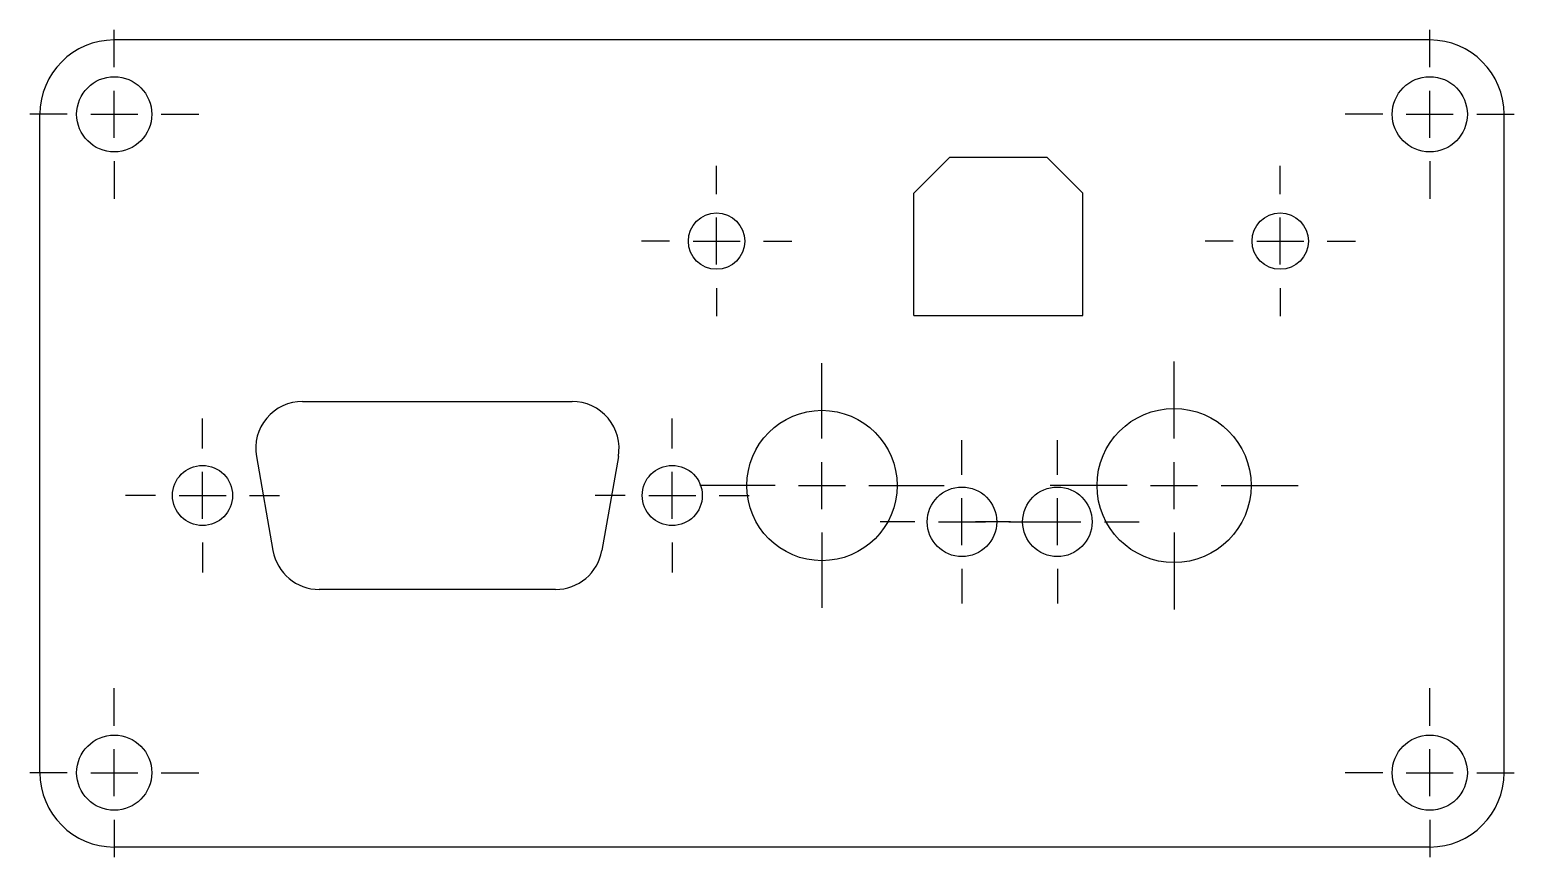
# Model space of a CAD drawing. Extents: x 177.4 to 256.5, y 101.6 to 145.7.
import ezdxf

# ---------------------------------------------------------------- set-up
doc = ezdxf.new("R2010")
doc.units = 0
doc.header["$LTSCALE"] = 12.7
doc.linetypes.add('CENTER', pattern=[0.787402, 0.492126, -0.098425, 0.098425, -0.098425])
doc.layers.add('CENTERMARKS', color=7, linetype='CONTINUOUS')
doc.layers.add('VISIBLE', color=7, linetype='CONTINUOUS')

msp = doc.modelspace()

# ---------------------------------------------------------------- linework, layer by layer
at = {"layer": 'CENTERMARKS', "linetype": 'CENTER'}
for p, q in [((181.932, 143.653), (181.932, 145.653)), ((251.952, 143.653), (251.952, 145.653)), ((179.432, 141.153), (177.432, 141.153)), ((184.432, 141.153), (186.432, 141.153)), ((249.452, 141.153), (247.452, 141.153)), ((254.452, 141.153), (256.452, 141.153)), ((181.932, 138.653), (181.932, 136.653)), ((213.992, 136.908), (213.992, 138.408)), ((243.992, 136.908), (243.992, 138.408)), ((251.952, 138.653), (251.952, 136.653)), ((211.492, 134.408), (209.992, 134.408)), ((216.492, 134.408), (217.992, 134.408)), ((241.492, 134.408), (239.992, 134.408)), ((246.492, 134.408), (247.992, 134.408)), ((213.992, 131.908), (213.992, 130.408)), ((243.992, 131.908), (243.992, 130.408)), ((219.602, 123.908), (219.602, 127.908)), ((238.342, 123.908), (238.342, 128.008)), ((186.632, 123.378), (186.632, 124.978)), ((211.632, 123.378), (211.632, 124.978)), ((227.052, 121.978), (227.052, 123.828)), ((232.132, 121.978), (232.132, 123.828)), ((217.102, 121.408), (213.102, 121.408)), ((222.102, 121.408), (226.102, 121.408)), ((235.842, 121.408), (231.742, 121.408)), ((240.842, 121.408), (244.942, 121.408)), ((184.132, 120.878), (182.532, 120.878)), ((189.132, 120.878), (190.732, 120.878)), ((209.132, 120.878), (207.532, 120.878)), ((214.132, 120.878), (215.732, 120.878)), ((224.552, 119.478), (222.702, 119.478)), ((229.632, 119.478), (227.782, 119.478)), ((229.552, 119.478), (231.402, 119.478)), ((234.632, 119.478), (236.482, 119.478)), ((219.602, 118.908), (219.602, 114.908)), ((238.342, 118.908), (238.342, 114.808)), ((186.632, 118.378), (186.632, 116.778)), ((211.632, 118.378), (211.632, 116.778)), ((227.052, 116.978), (227.052, 115.128)), ((232.132, 116.978), (232.132, 115.128)), ((181.932, 108.633), (181.932, 110.633)), ((251.952, 108.633), (251.952, 110.633)), ((179.432, 106.133), (177.432, 106.133)), ((184.432, 106.133), (186.432, 106.133)), ((249.452, 106.133), (247.452, 106.133)), ((254.452, 106.133), (256.452, 106.133)), ((181.932, 103.633), (181.932, 101.633)), ((251.952, 103.633), (251.952, 101.633))]:
    msp.add_line(p, q, dxfattribs=at)
at = {"layer": 'CENTERMARKS', "linetype": 'CONTINUOUS'}
for p, q in [((181.932, 139.903), (181.932, 142.403)), ((251.952, 139.903), (251.952, 142.403)), ((180.682, 141.153), (183.182, 141.153)), ((250.702, 141.153), (253.202, 141.153)), ((213.992, 133.158), (213.992, 135.658)), ((243.992, 133.158), (243.992, 135.658)), ((212.742, 134.408), (215.242, 134.408)), ((242.742, 134.408), (245.242, 134.408)), ((219.602, 120.158), (219.602, 122.658)), ((238.342, 120.158), (238.342, 122.658)), ((186.632, 119.628), (186.632, 122.128)), ((211.632, 119.628), (211.632, 122.128)), ((218.352, 121.408), (220.852, 121.408)), ((237.092, 121.408), (239.592, 121.408)), ((185.382, 120.878), (187.882, 120.878)), ((210.382, 120.878), (212.882, 120.878)), ((227.052, 118.228), (227.052, 120.728)), ((232.132, 118.228), (232.132, 120.728)), ((225.802, 119.478), (228.302, 119.478)), ((230.882, 119.478), (233.382, 119.478)), ((181.932, 104.883), (181.932, 107.383)), ((251.952, 104.883), (251.952, 107.383)), ((180.682, 106.133), (183.182, 106.133)), ((250.702, 106.133), (253.202, 106.133))]:
    msp.add_line(p, q, dxfattribs=at)
at = {"layer": 'VISIBLE'}
for p, q in [((251.952, 145.108), (181.932, 145.108)), ((177.977, 106.133), (177.977, 141.153)), ((255.907, 106.133), (255.907, 141.153)), ((226.392, 138.858), (224.492, 136.958)), ((231.592, 138.858), (226.392, 138.858)), ((231.592, 138.858), (233.492, 136.958)), ((224.492, 130.458), (224.492, 136.958)), ((233.492, 130.458), (233.492, 136.958)), ((224.492, 130.458), (233.492, 130.458)), ((191.961, 125.878), (206.302, 125.878)), ((189.499, 122.944), (190.381, 117.944)), ((208.764, 122.944), (207.883, 117.944)), ((205.421, 115.878), (192.843, 115.878)), ((251.952, 102.178), (181.932, 102.178))]:
    msp.add_line(p, q, dxfattribs=at)
for centre, radius in [((181.932, 141.153), 2), ((251.952, 141.153), 2), ((213.992, 134.408), 1.5), ((243.992, 134.408), 1.5), ((219.602, 121.408), 4), ((238.342, 121.408), 4.1), ((186.632, 120.878), 1.6), ((211.632, 120.878), 1.6), ((227.052, 119.478), 1.85), ((232.132, 119.478), 1.85), ((181.932, 106.133), 2), ((251.952, 106.133), 2)]:
    msp.add_circle(centre, radius, dxfattribs=at)
for centre, radius, start, end in [((181.932, 141.153), 3.955, 90, 180), ((251.952, 141.153), 3.955, 0, 90), ((191.961, 123.378), 2.5, 90, 190), ((206.302, 123.378), 2.5, 350, 90), ((192.843, 118.378), 2.5, 190, 270), ((205.421, 118.378), 2.5, 270, 350), ((181.932, 106.133), 3.955, 180, 270), ((251.952, 106.133), 3.955, 270, 0)]:
    msp.add_arc(centre, radius, start, end, dxfattribs=at)

doc.saveas('drawing.dxf')
